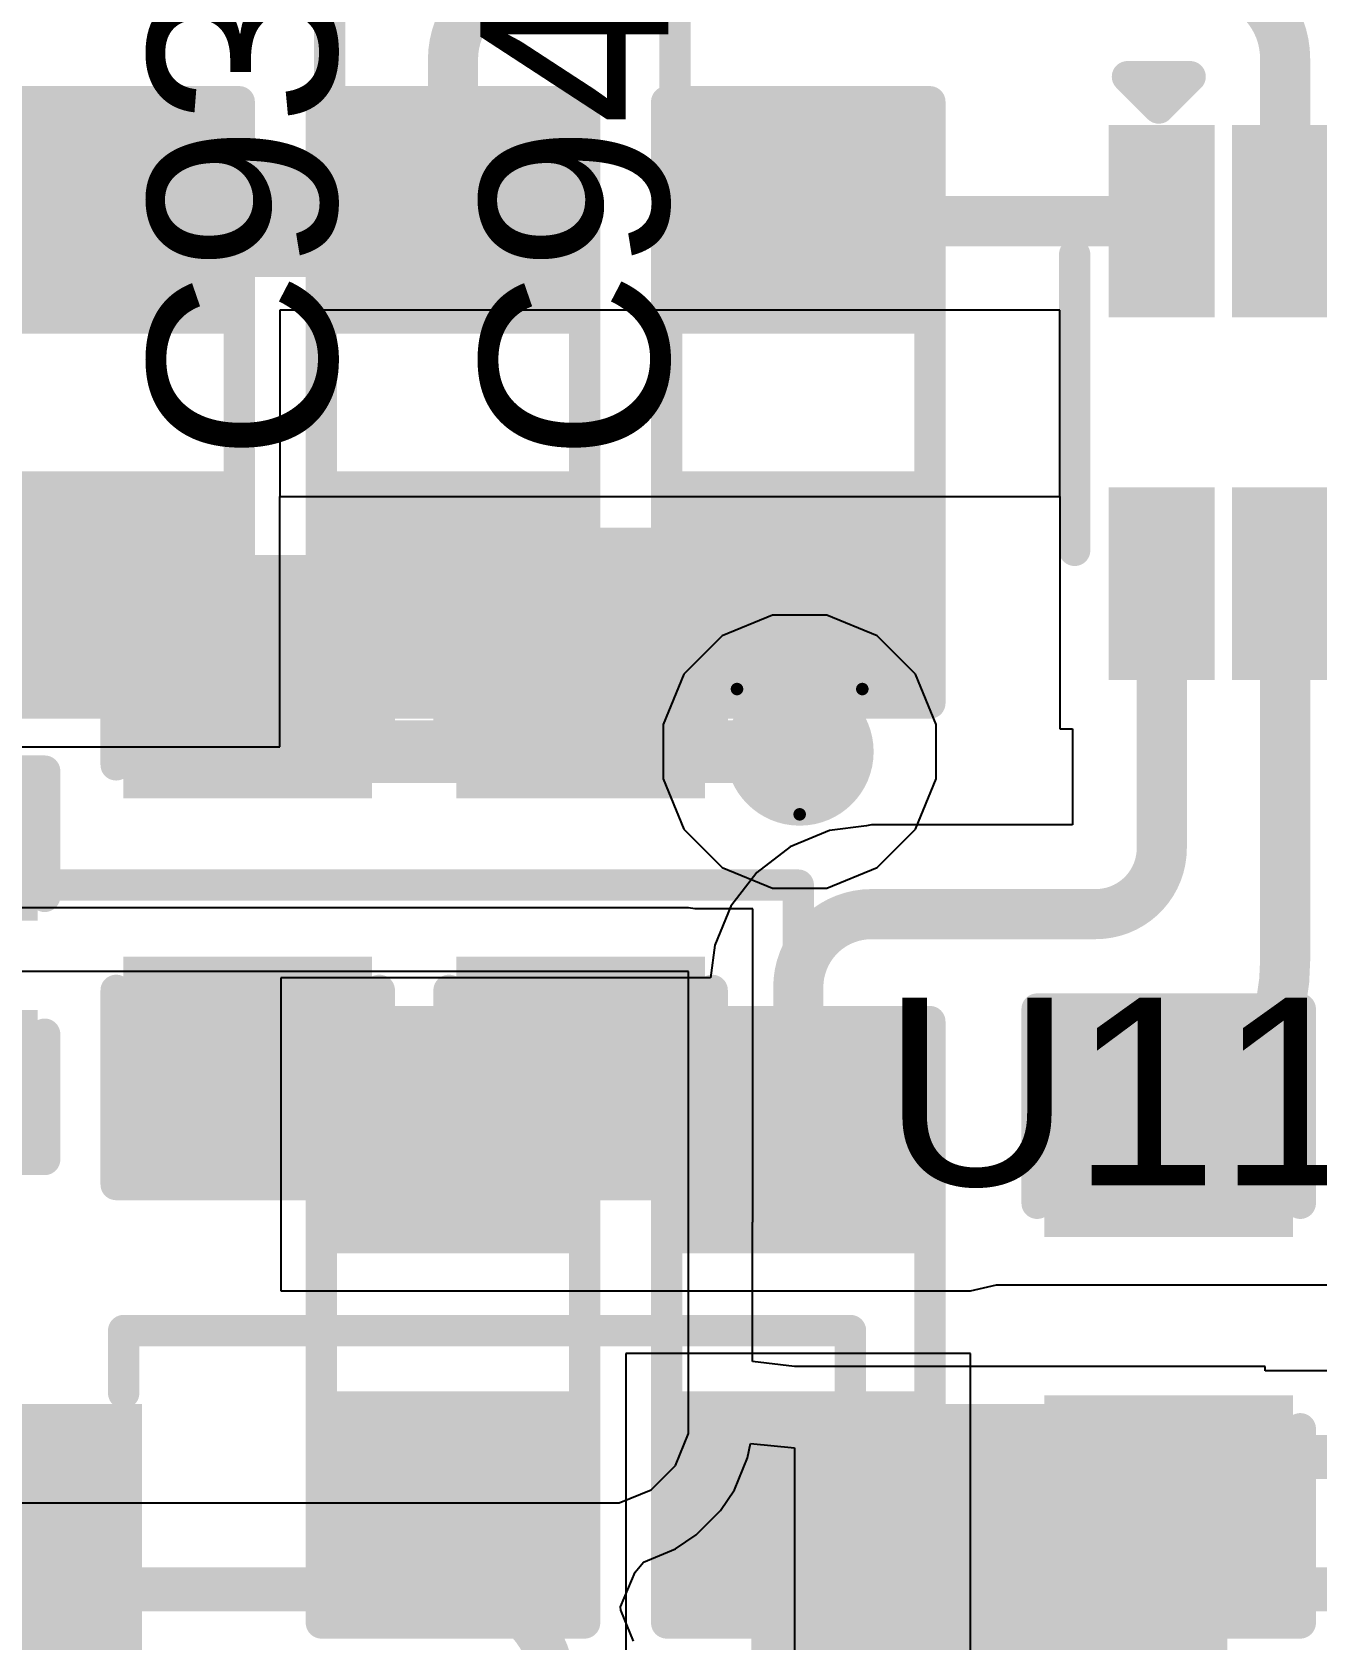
# Model space of a CAD drawing. Header units: inches. Extents: x 0 to 211, y 0 to 201.
# Drawn here: x 0.1125 to 0.3175, y 2.9858 to 3.2425 of the extents above; entities that cross this region are included whole.
import ezdxf

# ---------------------------------------------------------------- set-up
doc = ezdxf.new("R2010")
doc.units = ezdxf.units.IN
doc.header["$MEASUREMENT"] = 0
for name, color, linetype in [('Bottom Layer', 5, 'Continuous'), ('Bottom Overlay', 54, 'Continuous'), ('Bottom Paste', 16, 'Continuous'), ('Bottom Solder', 6, 'Continuous'), ('Drill Drawing', 1, 'Continuous'), ('Layer 1', 16, 'Continuous'), ('Layer 2', 76, 'Continuous'), ('Top Layer', 1, 'Continuous'), ('Top Overlay', 2, 'Continuous'), ('Top Paste', 8, 'Continuous'), ('Top Solder', 216, 'Continuous'), ('Via Holes', 16, 'Continuous')]:
    doc.layers.add(name, color=color, linetype=linetype)
doc.styles.add('Arial', font='', dxfattribs={"height": 0.2})
doc.styles.get('Arial').set_extended_font_data('Arial')

# ---------------------------------------------------------------- blocks, each defined once
blk = doc.blocks.new('SOT_583_B_1')
at = {"layer": 'Bottom Layer'}
for points in [[(-0.04213, 0.03583), (-0.01575, 0.03583), (-0.01575, 0.02323), (-0.04213, 0.02323)], [(0.01575, 0.03583), (0.04213, 0.03583), (0.04213, 0.02323), (0.01575, 0.02323)], [(-0.04213, 0.01614), (-0.01575, 0.01614), (-0.01575, 0.00354), (-0.04213, 0.00354)], [(0.01575, 0.01614), (0.04213, 0.01614), (0.04213, 0.00354), (0.01575, 0.00354)], [(-0.04213, -0.00354), (-0.01575, -0.00354), (-0.01575, -0.01614), (-0.04213, -0.01614)], [(0.01575, -0.00354), (0.04213, -0.00354), (0.04213, -0.01614), (0.01575, -0.01614)], [(-0.04213, -0.02323), (-0.01575, -0.02323), (-0.01575, -0.03583), (-0.04213, -0.03583)], [(0.01575, -0.02323), (0.04213, -0.02323), (0.04213, -0.03583), (0.01575, -0.03583)]]:
    blk.add_hatch(color=5, dxfattribs=at).paths.add_polyline_path(points)
at = {"layer": 'Bottom Paste'}
for points in [[(-0.04213, 0.03583), (-0.01575, 0.03583), (-0.01575, 0.02323), (-0.04213, 0.02323)], [(0.01575, 0.03583), (0.04213, 0.03583), (0.04213, 0.02323), (0.01575, 0.02323)], [(-0.04213, 0.01614), (-0.01575, 0.01614), (-0.01575, 0.00354), (-0.04213, 0.00354)], [(0.01575, 0.01614), (0.04213, 0.01614), (0.04213, 0.00354), (0.01575, 0.00354)], [(-0.04213, -0.00354), (-0.01575, -0.00354), (-0.01575, -0.01614), (-0.04213, -0.01614)], [(0.01575, -0.00354), (0.04213, -0.00354), (0.04213, -0.01614), (0.01575, -0.01614)], [(-0.04213, -0.02323), (-0.01575, -0.02323), (-0.01575, -0.03583), (-0.04213, -0.03583)], [(0.01575, -0.02323), (0.04213, -0.02323), (0.04213, -0.03583), (0.01575, -0.03583)]]:
    blk.add_hatch(color=16, dxfattribs=at).paths.add_polyline_path(points)
at = {"layer": 'Bottom Solder'}
for points in [[(-0.04429, 0.03799), (-0.01358, 0.03799), (-0.01358, 0.02106), (-0.04429, 0.02106)], [(0.01358, 0.03799), (0.04429, 0.03799), (0.04429, 0.02106), (0.01358, 0.02106)], [(-0.04429, 0.01831), (-0.01358, 0.01831), (-0.01358, 0.00138), (-0.04429, 0.00138)], [(0.01358, 0.01831), (0.04429, 0.01831), (0.04429, 0.00138), (0.01358, 0.00138)], [(-0.04429, -0.00138), (-0.01358, -0.00138), (-0.01358, -0.01831), (-0.04429, -0.01831)], [(0.01358, -0.00138), (0.04429, -0.00138), (0.04429, -0.01831), (0.01358, -0.01831)], [(-0.04429, -0.02106), (-0.01358, -0.02106), (-0.01358, -0.03799), (-0.04429, -0.03799)], [(0.01358, -0.02106), (0.04429, -0.02106), (0.04429, -0.03799), (0.01358, -0.03799)]]:
    blk.add_hatch(color=6, dxfattribs=at).paths.add_polyline_path(points)
at = {"layer": 'Bottom Overlay'}
for points in [[(0.02362, 0.04343, 0.005, 0.005, 0), (-0.02362, 0.04343, 0.005, 0.005, 0)], [(-0.052, -0.035, 0.005, 0.005, 0), (-0.052, -0.025, 0.005, 0.005, 0)], [(-0.047, -0.03, 0.005, 0.005, 0), (-0.052, -0.025, 0.005, 0.005, 0)], [(-0.052, -0.035, 0.005, 0.005, 0), (-0.047, -0.03, 0.005, 0.005, 0)], [(0.02362, -0.04343, 0.005, 0.005, 0), (-0.02362, -0.04343, 0.005, 0.005, 0)]]:
    blk.add_lwpolyline(points, format="xyseb", dxfattribs=at)
for points in [[(-0.02487, 0.04343, 0.0025, 0.0025, 1), (-0.02237, 0.04343, 0.0025, 0.0025, 1)], [(0.02237, 0.04343, 0.0025, 0.0025, 1), (0.02487, 0.04343, 0.0025, 0.0025, 1)], [(-0.05325, -0.025, 0.0025, 0.0025, 1), (-0.05075, -0.025, 0.0025, 0.0025, 1)], [(-0.05325, -0.025, 0.0025, 0.0025, 1), (-0.05075, -0.025, 0.0025, 0.0025, 1)], [(-0.04825, -0.03, 0.0025, 0.0025, 1), (-0.04575, -0.03, 0.0025, 0.0025, 1)], [(-0.04825, -0.03, 0.0025, 0.0025, 1), (-0.04575, -0.03, 0.0025, 0.0025, 1)], [(-0.05325, -0.035, 0.0025, 0.0025, 1), (-0.05075, -0.035, 0.0025, 0.0025, 1)], [(-0.05325, -0.035, 0.0025, 0.0025, 1), (-0.05075, -0.035, 0.0025, 0.0025, 1)], [(-0.02487, -0.04343, 0.0025, 0.0025, 1), (-0.02237, -0.04343, 0.0025, 0.0025, 1)], [(0.02237, -0.04343, 0.0025, 0.0025, 1), (0.02487, -0.04343, 0.0025, 0.0025, 1)]]:
    blk.add_lwpolyline(points, format="xyseb", close=True, dxfattribs=at)
blk = doc.blocks.new('10_MSOP_53')
at = {"layer": 'Top Layer'}
for points in [[(-0.11417, 0.04528), (-0.05906, 0.04528), (-0.05906, 0.03346), (-0.11417, 0.03346)], [(0.05906, 0.04528), (0.11417, 0.04528), (0.11417, 0.03346), (0.05906, 0.03346)], [(-0.11417, 0.02559), (-0.05906, 0.02559), (-0.05906, 0.01378), (-0.11417, 0.01378)], [(0.05906, 0.02559), (0.11417, 0.02559), (0.11417, 0.01378), (0.05906, 0.01378)], [(-0.11417, 0.00591), (-0.05906, 0.00591), (-0.05906, -0.00591), (-0.11417, -0.00591)], [(0.05906, 0.00591), (0.11417, 0.00591), (0.11417, -0.00591), (0.05906, -0.00591)], [(-0.11417, -0.01378), (-0.05906, -0.01378), (-0.05906, -0.02559), (-0.11417, -0.02559)], [(0.05906, -0.01378), (0.11417, -0.01378), (0.11417, -0.02559), (0.05906, -0.02559)], [(-0.11417, -0.03346), (-0.05906, -0.03346), (-0.05906, -0.04528), (-0.11417, -0.04528)], [(0.05906, -0.03346), (0.11417, -0.03346), (0.11417, -0.04528), (0.05906, -0.04528)]]:
    blk.add_hatch(color=1, dxfattribs=at).paths.add_polyline_path(points)
at = {"layer": 'Top Paste'}
for points in [[(-0.11417, 0.04528), (-0.05906, 0.04528), (-0.05906, 0.03346), (-0.11417, 0.03346)], [(0.05906, 0.04528), (0.11417, 0.04528), (0.11417, 0.03346), (0.05906, 0.03346)], [(-0.11417, 0.02559), (-0.05906, 0.02559), (-0.05906, 0.01378), (-0.11417, 0.01378)], [(0.05906, 0.02559), (0.11417, 0.02559), (0.11417, 0.01378), (0.05906, 0.01378)], [(-0.11417, 0.00591), (-0.05906, 0.00591), (-0.05906, -0.00591), (-0.11417, -0.00591)], [(0.05906, 0.00591), (0.11417, 0.00591), (0.11417, -0.00591), (0.05906, -0.00591)], [(-0.11417, -0.01378), (-0.05906, -0.01378), (-0.05906, -0.02559), (-0.11417, -0.02559)], [(0.05906, -0.01378), (0.11417, -0.01378), (0.11417, -0.02559), (0.05906, -0.02559)], [(-0.11417, -0.03346), (-0.05906, -0.03346), (-0.05906, -0.04528), (-0.11417, -0.04528)], [(0.05906, -0.03346), (0.11417, -0.03346), (0.11417, -0.04528), (0.05906, -0.04528)]]:
    blk.add_hatch(color=8, dxfattribs=at).paths.add_polyline_path(points)
at = {"layer": 'Top Solder'}
for points in [[(-0.11817, 0.04928), (-0.05506, 0.04928), (-0.05506, 0.02946), (-0.11817, 0.02946)], [(0.05506, 0.04928), (0.11817, 0.04928), (0.11817, 0.02946), (0.05506, 0.02946)], [(-0.11817, 0.02959), (-0.05506, 0.02959), (-0.05506, 0.00978), (-0.11817, 0.00978)], [(0.05506, 0.02959), (0.11817, 0.02959), (0.11817, 0.00978), (0.05506, 0.00978)], [(-0.11817, 0.00991), (-0.05506, 0.00991), (-0.05506, -0.00991), (-0.11817, -0.00991)], [(0.05506, 0.00991), (0.11817, 0.00991), (0.11817, -0.00991), (0.05506, -0.00991)], [(-0.11817, -0.00978), (-0.05506, -0.00978), (-0.05506, -0.02959), (-0.11817, -0.02959)], [(0.05506, -0.00978), (0.11817, -0.00978), (0.11817, -0.02959), (0.05506, -0.02959)], [(-0.11817, -0.02946), (-0.05506, -0.02946), (-0.05506, -0.04928), (-0.11817, -0.04928)], [(0.05506, -0.02946), (0.11817, -0.02946), (0.11817, -0.04928), (0.05506, -0.04928)]]:
    blk.add_hatch(color=216, dxfattribs=at).paths.add_polyline_path(points)
at = {"layer": 'Top Overlay'}
for points in [[(-0.058, 0.061, 0.005, 0.005, 0), (-0.058, 0.051, 0.005, 0.005, 0)], [(-0.058, 0.061, 0.005, 0.005, 0), (0.058, 0.061, 0.005, 0.005, 0)], [(0.058, 0.051, 0.005, 0.005, 0), (0.058, 0.061, 0.005, 0.005, 0)], [(-0.125, 0.035, 0.005, 0.005, 0), (-0.125, 0.045, 0.005, 0.005, 0)], [(-0.125, 0.045, 0.005, 0.005, 0), (-0.12, 0.04, 0.005, 0.005, 0)], [(-0.125, 0.035, 0.005, 0.005, 0), (-0.12, 0.04, 0.005, 0.005, 0)], [(-0.058, -0.061, 0.005, 0.005, 0), (-0.058, -0.051, 0.005, 0.005, 0)], [(0.058, -0.051, 0.005, 0.005, 0), (0.058, -0.061, 0.005, 0.005, 0)], [(-0.058, -0.061, 0.005, 0.005, 0), (0.058, -0.061, 0.005, 0.005, 0)]]:
    blk.add_lwpolyline(points, format="xyseb", dxfattribs=at)
for points in [[(-0.05925, 0.061, 0.0025, 0.0025, 1), (-0.05675, 0.061, 0.0025, 0.0025, 1)], [(-0.05925, 0.061, 0.0025, 0.0025, 1), (-0.05675, 0.061, 0.0025, 0.0025, 1)], [(0.05675, 0.061, 0.0025, 0.0025, 1), (0.05925, 0.061, 0.0025, 0.0025, 1)], [(0.05675, 0.061, 0.0025, 0.0025, 1), (0.05925, 0.061, 0.0025, 0.0025, 1)], [(-0.05925, 0.051, 0.0025, 0.0025, 1), (-0.05675, 0.051, 0.0025, 0.0025, 1)], [(0.05675, 0.051, 0.0025, 0.0025, 1), (0.05925, 0.051, 0.0025, 0.0025, 1)], [(-0.12625, 0.045, 0.0025, 0.0025, 1), (-0.12375, 0.045, 0.0025, 0.0025, 1)], [(-0.12625, 0.045, 0.0025, 0.0025, 1), (-0.12375, 0.045, 0.0025, 0.0025, 1)], [(-0.12125, 0.04, 0.0025, 0.0025, 1), (-0.11875, 0.04, 0.0025, 0.0025, 1)], [(-0.12125, 0.04, 0.0025, 0.0025, 1), (-0.11875, 0.04, 0.0025, 0.0025, 1)], [(-0.12625, 0.035, 0.0025, 0.0025, 1), (-0.12375, 0.035, 0.0025, 0.0025, 1)], [(-0.12625, 0.035, 0.0025, 0.0025, 1), (-0.12375, 0.035, 0.0025, 0.0025, 1)], [(-0.05925, -0.051, 0.0025, 0.0025, 1), (-0.05675, -0.051, 0.0025, 0.0025, 1)], [(0.05675, -0.051, 0.0025, 0.0025, 1), (0.05925, -0.051, 0.0025, 0.0025, 1)], [(-0.05925, -0.061, 0.0025, 0.0025, 1), (-0.05675, -0.061, 0.0025, 0.0025, 1)], [(-0.05925, -0.061, 0.0025, 0.0025, 1), (-0.05675, -0.061, 0.0025, 0.0025, 1)], [(0.05675, -0.061, 0.0025, 0.0025, 1), (0.05925, -0.061, 0.0025, 0.0025, 1)], [(0.05675, -0.061, 0.0025, 0.0025, 1), (0.05925, -0.061, 0.0025, 0.0025, 1)]]:
    blk.add_lwpolyline(points, format="xyseb", close=True, dxfattribs=at)
blk = doc.blocks.new('R___0603_B_149')
at = {"layer": 'Bottom Layer'}
for points in [[(-0.045, -0.0175), (-0.045, 0.0175), (-0.015, 0.0175), (-0.015, -0.0175)], [(0.015, -0.0175), (0.015, 0.0175), (0.045, 0.0175), (0.045, -0.0175)]]:
    blk.add_hatch(color=5, dxfattribs=at).paths.add_polyline_path(points)
at = {"layer": 'Bottom Paste'}
for points in [[(-0.045, -0.0175), (-0.045, 0.0175), (-0.015, 0.0175), (-0.015, -0.0175)], [(0.015, -0.0175), (0.015, 0.0175), (0.045, 0.0175), (0.045, -0.0175)]]:
    blk.add_hatch(color=16, dxfattribs=at).paths.add_polyline_path(points)
at = {"layer": 'Bottom Solder'}
for points in [[(-0.049, -0.0215), (-0.049, 0.0215), (-0.011, 0.0215), (-0.011, -0.0215)], [(0.011, -0.0215), (0.011, 0.0215), (0.049, 0.0215), (0.049, -0.0215)]]:
    blk.add_hatch(color=6, dxfattribs=at).paths.add_polyline_path(points)
at = {"layer": 'Bottom Overlay'}
for points in [[(-0.048, 0.021, 0.005, 0.005, 0), (-0.048, -0.021, 0.005, 0.005, 0)], [(-0.048, 0.021, 0.005, 0.005, 0), (0.048, 0.021, 0.005, 0.005, 0)], [(0.048, 0.021, 0.005, 0.005, 0), (0.048, -0.021, 0.005, 0.005, 0)], [(-0.048, -0.021, 0.005, 0.005, 0), (0.048, -0.021, 0.005, 0.005, 0)]]:
    blk.add_lwpolyline(points, format="xyseb", dxfattribs=at)
for points in [[(-0.04925, 0.021, 0.0025, 0.0025, 1), (-0.04675, 0.021, 0.0025, 0.0025, 1)], [(-0.04925, 0.021, 0.0025, 0.0025, 1), (-0.04675, 0.021, 0.0025, 0.0025, 1)], [(0.04675, 0.021, 0.0025, 0.0025, 1), (0.04925, 0.021, 0.0025, 0.0025, 1)], [(0.04675, 0.021, 0.0025, 0.0025, 1), (0.04925, 0.021, 0.0025, 0.0025, 1)], [(-0.04925, -0.021, 0.0025, 0.0025, 1), (-0.04675, -0.021, 0.0025, 0.0025, 1)], [(-0.04925, -0.021, 0.0025, 0.0025, 1), (-0.04675, -0.021, 0.0025, 0.0025, 1)], [(0.04675, -0.021, 0.0025, 0.0025, 1), (0.04925, -0.021, 0.0025, 0.0025, 1)], [(0.04675, -0.021, 0.0025, 0.0025, 1), (0.04925, -0.021, 0.0025, 0.0025, 1)]]:
    blk.add_lwpolyline(points, format="xyseb", close=True, dxfattribs=at)
blk = doc.blocks.new('R___0603_B_150')
at = {"layer": 'Bottom Layer'}
for points in [[(-0.045, -0.0175), (-0.045, 0.0175), (-0.015, 0.0175), (-0.015, -0.0175)], [(0.015, -0.0175), (0.015, 0.0175), (0.045, 0.0175), (0.045, -0.0175)]]:
    blk.add_hatch(color=5, dxfattribs=at).paths.add_polyline_path(points)
at = {"layer": 'Bottom Paste'}
for points in [[(-0.045, -0.0175), (-0.045, 0.0175), (-0.015, 0.0175), (-0.015, -0.0175)], [(0.015, -0.0175), (0.015, 0.0175), (0.045, 0.0175), (0.045, -0.0175)]]:
    blk.add_hatch(color=16, dxfattribs=at).paths.add_polyline_path(points)
at = {"layer": 'Bottom Solder'}
for points in [[(-0.049, -0.0215), (-0.049, 0.0215), (-0.011, 0.0215), (-0.011, -0.0215)], [(0.011, -0.0215), (0.011, 0.0215), (0.049, 0.0215), (0.049, -0.0215)]]:
    blk.add_hatch(color=6, dxfattribs=at).paths.add_polyline_path(points)
at = {"layer": 'Bottom Overlay'}
for points in [[(0.048, 0.021, 0.005, 0.005, 0), (-0.048, 0.021, 0.005, 0.005, 0)], [(-0.048, 0.021, 0.005, 0.005, 0), (-0.048, -0.021, 0.005, 0.005, 0)], [(0.048, 0.021, 0.005, 0.005, 0), (0.048, -0.021, 0.005, 0.005, 0)], [(-0.048, -0.021, 0.005, 0.005, 0), (0.048, -0.021, 0.005, 0.005, 0)]]:
    blk.add_lwpolyline(points, format="xyseb", dxfattribs=at)
for points in [[(-0.04925, 0.021, 0.0025, 0.0025, 1), (-0.04675, 0.021, 0.0025, 0.0025, 1)], [(-0.04925, 0.021, 0.0025, 0.0025, 1), (-0.04675, 0.021, 0.0025, 0.0025, 1)], [(0.04675, 0.021, 0.0025, 0.0025, 1), (0.04925, 0.021, 0.0025, 0.0025, 1)], [(0.04675, 0.021, 0.0025, 0.0025, 1), (0.04925, 0.021, 0.0025, 0.0025, 1)], [(-0.04925, -0.021, 0.0025, 0.0025, 1), (-0.04675, -0.021, 0.0025, 0.0025, 1)], [(-0.04925, -0.021, 0.0025, 0.0025, 1), (-0.04675, -0.021, 0.0025, 0.0025, 1)], [(0.04675, -0.021, 0.0025, 0.0025, 1), (0.04925, -0.021, 0.0025, 0.0025, 1)], [(0.04675, -0.021, 0.0025, 0.0025, 1), (0.04925, -0.021, 0.0025, 0.0025, 1)]]:
    blk.add_lwpolyline(points, format="xyseb", close=True, dxfattribs=at)
blk = doc.blocks.new('R___0603_B_151')
at = {"layer": 'Bottom Layer'}
for points in [[(-0.045, -0.0175), (-0.045, 0.0175), (-0.015, 0.0175), (-0.015, -0.0175)], [(0.015, -0.0175), (0.015, 0.0175), (0.045, 0.0175), (0.045, -0.0175)]]:
    blk.add_hatch(color=5, dxfattribs=at).paths.add_polyline_path(points)
at = {"layer": 'Bottom Paste'}
for points in [[(-0.045, -0.0175), (-0.045, 0.0175), (-0.015, 0.0175), (-0.015, -0.0175)], [(0.015, -0.0175), (0.015, 0.0175), (0.045, 0.0175), (0.045, -0.0175)]]:
    blk.add_hatch(color=16, dxfattribs=at).paths.add_polyline_path(points)
at = {"layer": 'Bottom Solder'}
for points in [[(-0.049, -0.0215), (-0.049, 0.0215), (-0.011, 0.0215), (-0.011, -0.0215)], [(0.011, -0.0215), (0.011, 0.0215), (0.049, 0.0215), (0.049, -0.0215)]]:
    blk.add_hatch(color=6, dxfattribs=at).paths.add_polyline_path(points)
at = {"layer": 'Bottom Overlay'}
for points in [[(-0.048, 0.021, 0.005, 0.005, 0), (-0.048, -0.021, 0.005, 0.005, 0)], [(-0.048, 0.021, 0.005, 0.005, 0), (0.048, 0.021, 0.005, 0.005, 0)], [(0.048, 0.021, 0.005, 0.005, 0), (0.048, -0.021, 0.005, 0.005, 0)], [(-0.048, -0.021, 0.005, 0.005, 0), (0.048, -0.021, 0.005, 0.005, 0)]]:
    blk.add_lwpolyline(points, format="xyseb", dxfattribs=at)
for points in [[(-0.04925, 0.021, 0.0025, 0.0025, 1), (-0.04675, 0.021, 0.0025, 0.0025, 1)], [(-0.04925, 0.021, 0.0025, 0.0025, 1), (-0.04675, 0.021, 0.0025, 0.0025, 1)], [(0.04675, 0.021, 0.0025, 0.0025, 1), (0.04925, 0.021, 0.0025, 0.0025, 1)], [(0.04675, 0.021, 0.0025, 0.0025, 1), (0.04925, 0.021, 0.0025, 0.0025, 1)], [(-0.04925, -0.021, 0.0025, 0.0025, 1), (-0.04675, -0.021, 0.0025, 0.0025, 1)], [(-0.04925, -0.021, 0.0025, 0.0025, 1), (-0.04675, -0.021, 0.0025, 0.0025, 1)], [(0.04675, -0.021, 0.0025, 0.0025, 1), (0.04925, -0.021, 0.0025, 0.0025, 1)], [(0.04675, -0.021, 0.0025, 0.0025, 1), (0.04925, -0.021, 0.0025, 0.0025, 1)]]:
    blk.add_lwpolyline(points, format="xyseb", close=True, dxfattribs=at)
blk = doc.blocks.new('R___0603_B_152')
at = {"layer": 'Bottom Layer'}
for points in [[(-0.045, -0.0175), (-0.045, 0.0175), (-0.015, 0.0175), (-0.015, -0.0175)], [(0.015, -0.0175), (0.015, 0.0175), (0.045, 0.0175), (0.045, -0.0175)]]:
    blk.add_hatch(color=5, dxfattribs=at).paths.add_polyline_path(points)
at = {"layer": 'Bottom Paste'}
for points in [[(-0.045, -0.0175), (-0.045, 0.0175), (-0.015, 0.0175), (-0.015, -0.0175)], [(0.015, -0.0175), (0.015, 0.0175), (0.045, 0.0175), (0.045, -0.0175)]]:
    blk.add_hatch(color=16, dxfattribs=at).paths.add_polyline_path(points)
at = {"layer": 'Bottom Solder'}
for points in [[(-0.049, -0.0215), (-0.049, 0.0215), (-0.011, 0.0215), (-0.011, -0.0215)], [(0.011, -0.0215), (0.011, 0.0215), (0.049, 0.0215), (0.049, -0.0215)]]:
    blk.add_hatch(color=6, dxfattribs=at).paths.add_polyline_path(points)
at = {"layer": 'Bottom Overlay'}
for points in [[(-0.048, 0.021, 0.005, 0.005, 0), (0.048, 0.021, 0.005, 0.005, 0)], [(-0.048, -0.021, 0.005, 0.005, 0), (-0.048, 0.021, 0.005, 0.005, 0)], [(0.048, -0.021, 0.005, 0.005, 0), (0.048, 0.021, 0.005, 0.005, 0)], [(-0.048, -0.021, 0.005, 0.005, 0), (0.048, -0.021, 0.005, 0.005, 0)]]:
    blk.add_lwpolyline(points, format="xyseb", dxfattribs=at)
for points in [[(-0.04925, 0.021, 0.0025, 0.0025, 1), (-0.04675, 0.021, 0.0025, 0.0025, 1)], [(-0.04925, 0.021, 0.0025, 0.0025, 1), (-0.04675, 0.021, 0.0025, 0.0025, 1)], [(0.04675, 0.021, 0.0025, 0.0025, 1), (0.04925, 0.021, 0.0025, 0.0025, 1)], [(0.04675, 0.021, 0.0025, 0.0025, 1), (0.04925, 0.021, 0.0025, 0.0025, 1)], [(-0.04925, -0.021, 0.0025, 0.0025, 1), (-0.04675, -0.021, 0.0025, 0.0025, 1)], [(-0.04925, -0.021, 0.0025, 0.0025, 1), (-0.04675, -0.021, 0.0025, 0.0025, 1)], [(0.04675, -0.021, 0.0025, 0.0025, 1), (0.04925, -0.021, 0.0025, 0.0025, 1)], [(0.04675, -0.021, 0.0025, 0.0025, 1), (0.04925, -0.021, 0.0025, 0.0025, 1)]]:
    blk.add_lwpolyline(points, format="xyseb", close=True, dxfattribs=at)
blk = doc.blocks.new('R___0603_B_155')
at = {"layer": 'Bottom Layer'}
for points in [[(-0.045, -0.0175), (-0.045, 0.0175), (-0.015, 0.0175), (-0.015, -0.0175)], [(0.015, -0.0175), (0.015, 0.0175), (0.045, 0.0175), (0.045, -0.0175)]]:
    blk.add_hatch(color=5, dxfattribs=at).paths.add_polyline_path(points)
at = {"layer": 'Bottom Paste'}
for points in [[(-0.045, -0.0175), (-0.045, 0.0175), (-0.015, 0.0175), (-0.015, -0.0175)], [(0.015, -0.0175), (0.015, 0.0175), (0.045, 0.0175), (0.045, -0.0175)]]:
    blk.add_hatch(color=16, dxfattribs=at).paths.add_polyline_path(points)
at = {"layer": 'Bottom Solder'}
for points in [[(-0.049, -0.0215), (-0.049, 0.0215), (-0.011, 0.0215), (-0.011, -0.0215)], [(0.011, -0.0215), (0.011, 0.0215), (0.049, 0.0215), (0.049, -0.0215)]]:
    blk.add_hatch(color=6, dxfattribs=at).paths.add_polyline_path(points)
at = {"layer": 'Bottom Overlay'}
for points in [[(-0.048, 0.021, 0.005, 0.005, 0), (0.048, 0.021, 0.005, 0.005, 0)], [(-0.048, 0.021, 0.005, 0.005, 0), (-0.048, -0.021, 0.005, 0.005, 0)], [(0.048, 0.021, 0.005, 0.005, 0), (0.048, -0.021, 0.005, 0.005, 0)], [(-0.048, -0.021, 0.005, 0.005, 0), (0.048, -0.021, 0.005, 0.005, 0)]]:
    blk.add_lwpolyline(points, format="xyseb", dxfattribs=at)
for points in [[(-0.04925, 0.021, 0.0025, 0.0025, 1), (-0.04675, 0.021, 0.0025, 0.0025, 1)], [(-0.04925, 0.021, 0.0025, 0.0025, 1), (-0.04675, 0.021, 0.0025, 0.0025, 1)], [(0.04675, 0.021, 0.0025, 0.0025, 1), (0.04925, 0.021, 0.0025, 0.0025, 1)], [(0.04675, 0.021, 0.0025, 0.0025, 1), (0.04925, 0.021, 0.0025, 0.0025, 1)], [(-0.04925, -0.021, 0.0025, 0.0025, 1), (-0.04675, -0.021, 0.0025, 0.0025, 1)], [(-0.04925, -0.021, 0.0025, 0.0025, 1), (-0.04675, -0.021, 0.0025, 0.0025, 1)], [(0.04675, -0.021, 0.0025, 0.0025, 1), (0.04925, -0.021, 0.0025, 0.0025, 1)], [(0.04675, -0.021, 0.0025, 0.0025, 1), (0.04925, -0.021, 0.0025, 0.0025, 1)]]:
    blk.add_lwpolyline(points, format="xyseb", close=True, dxfattribs=at)
blk = doc.blocks.new('C___0402_290')
at = {"layer": 'Top Layer'}
for points in [[(-0.0275, -0.0125), (-0.0275, 0.0125), (-0.0095, 0.0125), (-0.0095, -0.0125)], [(0.0095, -0.0125), (0.0095, 0.0125), (0.0275, 0.0125), (0.0275, -0.0125)]]:
    blk.add_hatch(color=1, dxfattribs=at).paths.add_polyline_path(points)
at = {"layer": 'Top Paste'}
for points in [[(-0.0275, -0.0125), (-0.0275, 0.0125), (-0.0095, 0.0125), (-0.0095, -0.0125)], [(0.0095, -0.0125), (0.0095, 0.0125), (0.0275, 0.0125), (0.0275, -0.0125)]]:
    blk.add_hatch(color=8, dxfattribs=at).paths.add_polyline_path(points)
at = {"layer": 'Top Solder'}
for points in [[(-0.02986, -0.01486), (-0.02986, 0.01486), (-0.00714, 0.01486), (-0.00714, -0.01486)], [(0.00714, -0.01486), (0.00714, 0.01486), (0.02986, 0.01486), (0.02986, -0.01486)]]:
    blk.add_hatch(color=216, dxfattribs=at).paths.add_polyline_path(points)
at = {"layer": 'Top Overlay'}
for points in [[(-0.031, 0.016, 0.005, 0.005, 0), (-0.011, 0.016, 0.005, 0.005, 0)], [(-0.031, -0.016, 0.005, 0.005, 0), (-0.031, 0.016, 0.005, 0.005, 0)], [(0.031, 0.016, 0.005, 0.005, 0), (0.011, 0.016, 0.005, 0.005, 0)], [(0.031, -0.016, 0.005, 0.005, 0), (0.031, 0.016, 0.005, 0.005, 0)], [(-0.031, -0.016, 0.005, 0.005, 0), (-0.011, -0.016, 0.005, 0.005, 0)], [(0.011, -0.016, 0.005, 0.005, 0), (0.031, -0.016, 0.005, 0.005, 0)]]:
    blk.add_lwpolyline(points, format="xyseb", dxfattribs=at)
for points in [[(-0.03225, 0.016, 0.0025, 0.0025, 1), (-0.02975, 0.016, 0.0025, 0.0025, 1)], [(-0.03225, 0.016, 0.0025, 0.0025, 1), (-0.02975, 0.016, 0.0025, 0.0025, 1)], [(-0.01225, 0.016, 0.0025, 0.0025, 1), (-0.00975, 0.016, 0.0025, 0.0025, 1)], [(0.00975, 0.016, 0.0025, 0.0025, 1), (0.01225, 0.016, 0.0025, 0.0025, 1)], [(0.02975, 0.016, 0.0025, 0.0025, 1), (0.03225, 0.016, 0.0025, 0.0025, 1)], [(0.02975, 0.016, 0.0025, 0.0025, 1), (0.03225, 0.016, 0.0025, 0.0025, 1)], [(-0.03225, -0.016, 0.0025, 0.0025, 1), (-0.02975, -0.016, 0.0025, 0.0025, 1)], [(-0.03225, -0.016, 0.0025, 0.0025, 1), (-0.02975, -0.016, 0.0025, 0.0025, 1)], [(-0.01225, -0.016, 0.0025, 0.0025, 1), (-0.00975, -0.016, 0.0025, 0.0025, 1)], [(0.00975, -0.016, 0.0025, 0.0025, 1), (0.01225, -0.016, 0.0025, 0.0025, 1)], [(0.02975, -0.016, 0.0025, 0.0025, 1), (0.03225, -0.016, 0.0025, 0.0025, 1)], [(0.02975, -0.016, 0.0025, 0.0025, 1), (0.03225, -0.016, 0.0025, 0.0025, 1)]]:
    blk.add_lwpolyline(points, format="xyseb", close=True, dxfattribs=at)
blk = doc.blocks.new('C___0603_291')
at = {"layer": 'Top Layer'}
for points in [[(-0.015, 0.0175), (-0.015, -0.0175), (-0.045, -0.0175), (-0.045, 0.0175)], [(0.045, 0.0175), (0.045, -0.0175), (0.015, -0.0175), (0.015, 0.0175)]]:
    blk.add_hatch(color=1, dxfattribs=at).paths.add_polyline_path(points)
at = {"layer": 'Top Paste'}
for points in [[(-0.015, 0.0175), (-0.015, -0.0175), (-0.045, -0.0175), (-0.045, 0.0175)], [(0.045, 0.0175), (0.045, -0.0175), (0.015, -0.0175), (0.015, 0.0175)]]:
    blk.add_hatch(color=8, dxfattribs=at).paths.add_polyline_path(points)
at = {"layer": 'Top Solder'}
for points in [[(-0.01264, 0.01986), (-0.01264, -0.01986), (-0.04736, -0.01986), (-0.04736, 0.01986)], [(0.04736, 0.01986), (0.04736, -0.01986), (0.01264, -0.01986), (0.01264, 0.01986)]]:
    blk.add_hatch(color=216, dxfattribs=at).paths.add_polyline_path(points)
at = {"layer": 'Top Overlay'}
for points in [[(-0.049, -0.021, 0.005, 0.005, 0), (-0.049, 0.021, 0.005, 0.005, 0)], [(-0.018, 0.021, 0.005, 0.005, 0), (-0.049, 0.021, 0.005, 0.005, 0)], [(0.049, 0.021, 0.005, 0.005, 0), (0.018, 0.021, 0.005, 0.005, 0)], [(0.049, -0.021, 0.005, 0.005, 0), (0.049, 0.021, 0.005, 0.005, 0)], [(-0.018, -0.021, 0.005, 0.005, 0), (-0.049, -0.021, 0.005, 0.005, 0)], [(0.049, -0.021, 0.005, 0.005, 0), (0.018, -0.021, 0.005, 0.005, 0)]]:
    blk.add_lwpolyline(points, format="xyseb", dxfattribs=at)
for points in [[(-0.05025, 0.021, 0.0025, 0.0025, 1), (-0.04775, 0.021, 0.0025, 0.0025, 1)], [(-0.05025, 0.021, 0.0025, 0.0025, 1), (-0.04775, 0.021, 0.0025, 0.0025, 1)], [(-0.01925, 0.021, 0.0025, 0.0025, 1), (-0.01675, 0.021, 0.0025, 0.0025, 1)], [(0.01675, 0.021, 0.0025, 0.0025, 1), (0.01925, 0.021, 0.0025, 0.0025, 1)], [(0.04775, 0.021, 0.0025, 0.0025, 1), (0.05025, 0.021, 0.0025, 0.0025, 1)], [(0.04775, 0.021, 0.0025, 0.0025, 1), (0.05025, 0.021, 0.0025, 0.0025, 1)], [(-0.05025, -0.021, 0.0025, 0.0025, 1), (-0.04775, -0.021, 0.0025, 0.0025, 1)], [(-0.05025, -0.021, 0.0025, 0.0025, 1), (-0.04775, -0.021, 0.0025, 0.0025, 1)], [(-0.01925, -0.021, 0.0025, 0.0025, 1), (-0.01675, -0.021, 0.0025, 0.0025, 1)], [(0.01675, -0.021, 0.0025, 0.0025, 1), (0.01925, -0.021, 0.0025, 0.0025, 1)], [(0.04775, -0.021, 0.0025, 0.0025, 1), (0.05025, -0.021, 0.0025, 0.0025, 1)], [(0.04775, -0.021, 0.0025, 0.0025, 1), (0.05025, -0.021, 0.0025, 0.0025, 1)]]:
    blk.add_lwpolyline(points, format="xyseb", close=True, dxfattribs=at)
blk = doc.blocks.new('C___0603_292')
at = {"layer": 'Top Layer'}
for points in [[(-0.015, 0.0175), (-0.015, -0.0175), (-0.045, -0.0175), (-0.045, 0.0175)], [(0.045, 0.0175), (0.045, -0.0175), (0.015, -0.0175), (0.015, 0.0175)]]:
    blk.add_hatch(color=1, dxfattribs=at).paths.add_polyline_path(points)
at = {"layer": 'Top Paste'}
for points in [[(-0.015, 0.0175), (-0.015, -0.0175), (-0.045, -0.0175), (-0.045, 0.0175)], [(0.045, 0.0175), (0.045, -0.0175), (0.015, -0.0175), (0.015, 0.0175)]]:
    blk.add_hatch(color=8, dxfattribs=at).paths.add_polyline_path(points)
at = {"layer": 'Top Solder'}
for points in [[(-0.01264, 0.01986), (-0.01264, -0.01986), (-0.04736, -0.01986), (-0.04736, 0.01986)], [(0.04736, 0.01986), (0.04736, -0.01986), (0.01264, -0.01986), (0.01264, 0.01986)]]:
    blk.add_hatch(color=216, dxfattribs=at).paths.add_polyline_path(points)
at = {"layer": 'Top Overlay'}
for points in [[(-0.049, -0.021, 0.005, 0.005, 0), (-0.049, 0.021, 0.005, 0.005, 0)], [(-0.018, 0.021, 0.005, 0.005, 0), (-0.049, 0.021, 0.005, 0.005, 0)], [(0.049, 0.021, 0.005, 0.005, 0), (0.018, 0.021, 0.005, 0.005, 0)], [(0.049, -0.021, 0.005, 0.005, 0), (0.049, 0.021, 0.005, 0.005, 0)], [(-0.018, -0.021, 0.005, 0.005, 0), (-0.049, -0.021, 0.005, 0.005, 0)], [(0.049, -0.021, 0.005, 0.005, 0), (0.018, -0.021, 0.005, 0.005, 0)]]:
    blk.add_lwpolyline(points, format="xyseb", dxfattribs=at)
for points in [[(-0.05025, 0.021, 0.0025, 0.0025, 1), (-0.04775, 0.021, 0.0025, 0.0025, 1)], [(-0.05025, 0.021, 0.0025, 0.0025, 1), (-0.04775, 0.021, 0.0025, 0.0025, 1)], [(-0.01925, 0.021, 0.0025, 0.0025, 1), (-0.01675, 0.021, 0.0025, 0.0025, 1)], [(0.01675, 0.021, 0.0025, 0.0025, 1), (0.01925, 0.021, 0.0025, 0.0025, 1)], [(0.04775, 0.021, 0.0025, 0.0025, 1), (0.05025, 0.021, 0.0025, 0.0025, 1)], [(0.04775, 0.021, 0.0025, 0.0025, 1), (0.05025, 0.021, 0.0025, 0.0025, 1)], [(-0.05025, -0.021, 0.0025, 0.0025, 1), (-0.04775, -0.021, 0.0025, 0.0025, 1)], [(-0.05025, -0.021, 0.0025, 0.0025, 1), (-0.04775, -0.021, 0.0025, 0.0025, 1)], [(-0.01925, -0.021, 0.0025, 0.0025, 1), (-0.01675, -0.021, 0.0025, 0.0025, 1)], [(0.01675, -0.021, 0.0025, 0.0025, 1), (0.01925, -0.021, 0.0025, 0.0025, 1)], [(0.04775, -0.021, 0.0025, 0.0025, 1), (0.05025, -0.021, 0.0025, 0.0025, 1)], [(0.04775, -0.021, 0.0025, 0.0025, 1), (0.05025, -0.021, 0.0025, 0.0025, 1)]]:
    blk.add_lwpolyline(points, format="xyseb", close=True, dxfattribs=at)
blk = doc.blocks.new('C___0603_B_328')
at = {"layer": 'Bottom Layer'}
for points in [[(-0.045, -0.0175), (-0.045, 0.0175), (-0.015, 0.0175), (-0.015, -0.0175)], [(0.015, -0.0175), (0.015, 0.0175), (0.045, 0.0175), (0.045, -0.0175)]]:
    blk.add_hatch(color=5, dxfattribs=at).paths.add_polyline_path(points)
at = {"layer": 'Bottom Paste'}
for points in [[(-0.045, -0.0175), (-0.045, 0.0175), (-0.015, 0.0175), (-0.015, -0.0175)], [(0.015, -0.0175), (0.015, 0.0175), (0.045, 0.0175), (0.045, -0.0175)]]:
    blk.add_hatch(color=16, dxfattribs=at).paths.add_polyline_path(points)
at = {"layer": 'Bottom Solder'}
for points in [[(-0.04736, -0.01986), (-0.04736, 0.01986), (-0.01264, 0.01986), (-0.01264, -0.01986)], [(0.01264, -0.01986), (0.01264, 0.01986), (0.04736, 0.01986), (0.04736, -0.01986)]]:
    blk.add_hatch(color=6, dxfattribs=at).paths.add_polyline_path(points)
at = {"layer": 'Bottom Overlay'}
for points in [[(-0.049, 0.021, 0.005, 0.005, 0), (-0.018, 0.021, 0.005, 0.005, 0)], [(-0.049, 0.021, 0.005, 0.005, 0), (-0.049, -0.021, 0.005, 0.005, 0)], [(0.049, 0.021, 0.005, 0.005, 0), (0.018, 0.021, 0.005, 0.005, 0)], [(0.049, 0.021, 0.005, 0.005, 0), (0.049, -0.021, 0.005, 0.005, 0)], [(-0.049, -0.021, 0.005, 0.005, 0), (-0.018, -0.021, 0.005, 0.005, 0)], [(0.018, -0.021, 0.005, 0.005, 0), (0.049, -0.021, 0.005, 0.005, 0)]]:
    blk.add_lwpolyline(points, format="xyseb", dxfattribs=at)
for points in [[(-0.05025, 0.021, 0.0025, 0.0025, 1), (-0.04775, 0.021, 0.0025, 0.0025, 1)], [(-0.05025, 0.021, 0.0025, 0.0025, 1), (-0.04775, 0.021, 0.0025, 0.0025, 1)], [(-0.01925, 0.021, 0.0025, 0.0025, 1), (-0.01675, 0.021, 0.0025, 0.0025, 1)], [(0.01675, 0.021, 0.0025, 0.0025, 1), (0.01925, 0.021, 0.0025, 0.0025, 1)], [(0.04775, 0.021, 0.0025, 0.0025, 1), (0.05025, 0.021, 0.0025, 0.0025, 1)], [(0.04775, 0.021, 0.0025, 0.0025, 1), (0.05025, 0.021, 0.0025, 0.0025, 1)], [(-0.05025, -0.021, 0.0025, 0.0025, 1), (-0.04775, -0.021, 0.0025, 0.0025, 1)], [(-0.05025, -0.021, 0.0025, 0.0025, 1), (-0.04775, -0.021, 0.0025, 0.0025, 1)], [(-0.01925, -0.021, 0.0025, 0.0025, 1), (-0.01675, -0.021, 0.0025, 0.0025, 1)], [(0.01675, -0.021, 0.0025, 0.0025, 1), (0.01925, -0.021, 0.0025, 0.0025, 1)], [(0.04775, -0.021, 0.0025, 0.0025, 1), (0.05025, -0.021, 0.0025, 0.0025, 1)], [(0.04775, -0.021, 0.0025, 0.0025, 1), (0.05025, -0.021, 0.0025, 0.0025, 1)]]:
    blk.add_lwpolyline(points, format="xyseb", close=True, dxfattribs=at)

msp = doc.modelspace()

# ---------------------------------------------------------------- hatches: boundary and pattern name
at = {"layer": 'Bottom Layer'}
h = msp.add_hatch(color=5, dxfattribs=at)
edge = h.paths.add_edge_path()
edge.add_arc((0.23496, 3.1276), 0.01181, 0, 360)
at = {"layer": 'Layer 1'}
h = msp.add_hatch(color=16, dxfattribs=at)
edge = h.paths.add_edge_path()
edge.add_arc((0.23496, 3.1276), 0.01181, 0, 360)
at = {"layer": 'Layer 2'}
h = msp.add_hatch(color=76, dxfattribs=at)
edge = h.paths.add_edge_path()
edge.add_arc((0.23496, 3.1276), 0.01181, 0, 360)
at = {"layer": 'Top Layer'}
h = msp.add_hatch(color=1, dxfattribs=at)
edge = h.paths.add_edge_path()
edge.add_arc((0.23496, 3.1276), 0.01181, 0, 360)
at = {"layer": 'Via Holes'}
h = msp.add_hatch(color=7, dxfattribs=at)
edge = h.paths.add_edge_path()
edge.add_arc((0.23496, 3.1276), 0.00591, 0, 360)

# ---------------------------------------------------------------- linework, layer by layer
at = {"layer": 'Bottom Layer'}
for p, q in [((0.27646, 3.1981), (0.15201, 3.1981)), ((0.15201, 3.1981), (0.15201, 3.16836)), ((0.27646, 3.16836), (0.27646, 3.1981)), ((0.15201, 3.16836), (0.27646, 3.16836)), ((0.15201, 3.12836), (0.15201, 3.16836)), ((0.15201, 3.16836), (0.27646, 3.16836)), ((0.27646, 3.16836), (0.27646, 3.16136)), ((0.27646, 3.16136), (0.27646, 3.13123)), ((0.27646, 3.13123), (0.27848, 3.13123)), ((0.27848, 3.13123), (0.27848, 3.11595)), ((0.09701, 3.12836), (0.15201, 3.12836)), ((0.24642, 3.11595), (0.24564, 3.11579)), ((0.27848, 3.11595), (0.24642, 3.11595)), ((0.23972, 3.11501), (0.23347, 3.11243)), ((0.24564, 3.11579), (0.23972, 3.11501)), ((0.23347, 3.11243), (0.22811, 3.10831)), ((0.22811, 3.10831), (0.22399, 3.10294)), ((0.22399, 3.10294), (0.2214, 3.0967)), ((0.2214, 3.0967), (0.22072, 3.09151)), ((0.20713, 3.09151), (0.15213, 3.09151)), ((0.15213, 3.09151), (0.15213, 3.04151)), ((0.20724, 3.09151), (0.20713, 3.09151)), ((0.20713, 3.09151), (0.20713, 3.09151)), ((0.22072, 3.09151), (0.20724, 3.09151)), ((0.20724, 3.09151), (0.20724, 3.09151)), ((0.15213, 3.04151), (0.20713, 3.04151)), ((0.20713, 3.04151), (0.20713, 3.04151)), ((0.20713, 3.04151), (0.20724, 3.04151)), ((0.20724, 3.04151), (0.20724, 3.04151)), ((0.20724, 3.04151), (0.25978, 3.04151)), ((0.25978, 3.04151), (0.26224, 3.04151)), ((0.26224, 3.04151), (0.26636, 3.04251)), ((0.26224, 3.04151), (0.26224, 3.04151)), ((0.26636, 3.04251), (0.26636, 3.04251)), ((0.26636, 3.04251), (0.32136, 3.04251)), ((0.26224, 3.03151), (0.20724, 3.03151)), ((0.20724, 3.03151), (0.20724, 2.98151)), ((0.26224, 2.98151), (0.26224, 3.03151))]:
    msp.add_line(p, q, dxfattribs=at)
for points in [[(0.17963, 3.2381, 0.008, 0.008, -0.414214), (0.19283, 3.2513, 0.008, 0.008, 0)], [(0.29943, 3.2513, 0.008, 0.008, -0.414214), (0.31244, 3.23829, 0.008, 0.008, 0)], [(0.17963, 3.21336, 0.008, 0.008, 0), (0.17963, 3.2381, 0.008, 0.008, 0)], [(0.31244, 3.21229, 0.008, 0.008, 0), (0.31244, 3.23829, 0.008, 0.008, 0)], [(0.12451, 3.21336, 0.02, 0.02, 0), (0.17963, 3.21336, 0.02, 0.02, 0)], [(0.23474, 3.21336, 0.008, 0.008, 0), (0.23581, 3.21229, 0.008, 0.008, 0)], [(0.23581, 3.21229, 0.008, 0.008, 0), (0.29276, 3.21229, 0.008, 0.008, 0)], [(0.08164, 3.15336, 0.02, 0.02, 0), (0.12451, 3.15336, 0.02, 0.02, 0)], [(0.17963, 3.15336, 0.02, 0.02, 0), (0.23474, 3.15336, 0.02, 0.02, 0)], [(0.23474, 3.1276, 0.02, 0.02, 0), (0.23474, 3.15336, 0.02, 0.02, 0)], [(0.29276, 3.11222, 0.008, 0.008, 0), (0.29276, 3.15442, 0.008, 0.008, 0)], [(0.31244, 3.09847, 0.008, 0.008, 0), (0.31244, 3.15442, 0.008, 0.008, 0)], [(0.23474, 3.1276, 0.01, 0.01, 0), (0.23496, 3.1276, 0.01, 0.01, 0)], [(0.29276, 3.11222, 0.008, 0.008, -0.414214), (0.28221, 3.10167, 0.008, 0.008, 0)], [(0.23474, 3.08999, 0.008, 0.008, -0.414214), (0.24642, 3.10167, 0.008, 0.008, 0)], [(0.24642, 3.10167, 0.008, 0.008, 0), (0.28221, 3.10167, 0.008, 0.008, 0)], [(0.31244, 3.09416, 0.008, 0.008, 0), (0.31244, 3.09847, 0.008, 0.008, 0)], [(0.31244, 3.09416, 0.008, 0.008, -0.140495), (0.30736, 3.07644, 0.008, 0.008, 0)], [(0.23474, 3.06651, 0.008, 0.008, 0), (0.23474, 3.08999, 0.008, 0.008, 0)], [(0.29386, 3.06751, 0.008, 0.008, 0), (0.30736, 3.07644, 0.008, 0.008, 0)], [(0.17963, 3.06651, 0.02, 0.02, 0), (0.23474, 3.06651, 0.02, 0.02, 0)], [(0.23474, 2.95, 0.015, 0.015, 0), (0.23474, 3.00651, 0.015, 0.015, 0)]]:
    msp.add_lwpolyline(points, format="xyseb", dxfattribs=at)
for points in [[(0.17763, 3.2381, 0.004, 0.004, 1), (0.18163, 3.2381, 0.004, 0.004, 1)], [(0.17763, 3.2381, 0.004, 0.004, 1), (0.18163, 3.2381, 0.004, 0.004, 1)], [(0.31044, 3.23829, 0.004, 0.004, 1), (0.31444, 3.23829, 0.004, 0.004, 1)], [(0.31044, 3.23829, 0.004, 0.004, 1), (0.31444, 3.23829, 0.004, 0.004, 1)], [(0.11951, 3.21336, 0.01, 0.01, 1), (0.12951, 3.21336, 0.01, 0.01, 1)], [(0.17463, 3.21336, 0.01, 0.01, 1), (0.18463, 3.21336, 0.01, 0.01, 1)], [(0.17763, 3.21336, 0.004, 0.004, 1), (0.18163, 3.21336, 0.004, 0.004, 1)], [(0.23274, 3.21336, 0.004, 0.004, 1), (0.23674, 3.21336, 0.004, 0.004, 1)], [(0.23381, 3.21229, 0.004, 0.004, 1), (0.23781, 3.21229, 0.004, 0.004, 1)], [(0.23381, 3.21229, 0.004, 0.004, 1), (0.23781, 3.21229, 0.004, 0.004, 1)], [(0.29076, 3.21229, 0.004, 0.004, 1), (0.29476, 3.21229, 0.004, 0.004, 1)], [(0.31044, 3.21229, 0.004, 0.004, 1), (0.31444, 3.21229, 0.004, 0.004, 1)], [(0.11951, 3.15336, 0.01, 0.01, 1), (0.12951, 3.15336, 0.01, 0.01, 1)], [(0.17463, 3.15336, 0.01, 0.01, 1), (0.18463, 3.15336, 0.01, 0.01, 1)], [(0.22974, 3.15336, 0.01, 0.01, 1), (0.23974, 3.15336, 0.01, 0.01, 1)], [(0.22974, 3.15336, 0.01, 0.01, 1), (0.23974, 3.15336, 0.01, 0.01, 1)], [(0.29076, 3.15442, 0.004, 0.004, 1), (0.29476, 3.15442, 0.004, 0.004, 1)], [(0.31044, 3.15442, 0.004, 0.004, 1), (0.31444, 3.15442, 0.004, 0.004, 1)], [(0.22974, 3.1276, 0.01, 0.01, 1), (0.23974, 3.1276, 0.01, 0.01, 1)], [(0.23224, 3.1276, 0.005, 0.005, 1), (0.23724, 3.1276, 0.005, 0.005, 1)], [(0.23246, 3.1276, 0.005, 0.005, 1), (0.23746, 3.1276, 0.005, 0.005, 1)], [(0.29076, 3.11222, 0.004, 0.004, 1), (0.29476, 3.11222, 0.004, 0.004, 1)], [(0.29076, 3.11222, 0.004, 0.004, 1), (0.29476, 3.11222, 0.004, 0.004, 1)], [(0.24442, 3.10167, 0.004, 0.004, 1), (0.24842, 3.10167, 0.004, 0.004, 1)], [(0.24442, 3.10167, 0.004, 0.004, 1), (0.24842, 3.10167, 0.004, 0.004, 1)], [(0.28021, 3.10167, 0.004, 0.004, 1), (0.28421, 3.10167, 0.004, 0.004, 1)], [(0.28021, 3.10167, 0.004, 0.004, 1), (0.28421, 3.10167, 0.004, 0.004, 1)], [(0.31044, 3.09847, 0.004, 0.004, 1), (0.31444, 3.09847, 0.004, 0.004, 1)], [(0.31044, 3.09847, 0.004, 0.004, 1), (0.31444, 3.09847, 0.004, 0.004, 1)], [(0.31044, 3.09416, 0.004, 0.004, 1), (0.31444, 3.09416, 0.004, 0.004, 1)], [(0.31044, 3.09416, 0.004, 0.004, 1), (0.31444, 3.09416, 0.004, 0.004, 1)], [(0.23274, 3.08999, 0.004, 0.004, 1), (0.23674, 3.08999, 0.004, 0.004, 1)], [(0.23274, 3.08999, 0.004, 0.004, 1), (0.23674, 3.08999, 0.004, 0.004, 1)], [(0.30536, 3.07644, 0.004, 0.004, 1), (0.30936, 3.07644, 0.004, 0.004, 1)], [(0.30536, 3.07644, 0.004, 0.004, 1), (0.30936, 3.07644, 0.004, 0.004, 1)], [(0.17463, 3.06651, 0.01, 0.01, 1), (0.18463, 3.06651, 0.01, 0.01, 1)], [(0.22974, 3.06651, 0.01, 0.01, 1), (0.23974, 3.06651, 0.01, 0.01, 1)], [(0.23274, 3.06651, 0.004, 0.004, 1), (0.23674, 3.06651, 0.004, 0.004, 1)], [(0.29186, 3.06751, 0.004, 0.004, 1), (0.29586, 3.06751, 0.004, 0.004, 1)], [(0.23099, 3.00651, 0.0075, 0.0075, 1), (0.23849, 3.00651, 0.0075, 0.0075, 1)]]:
    msp.add_lwpolyline(points, format="xyseb", close=True, dxfattribs=at)
at = {"layer": 'Bottom Overlay'}
for points in [[(0.21506, 3.23136, 0.005, 0.005, 0), (0.21506, 3.29942, 0.005, 0.005, 0)], [(0.15994, 3.23136, 0.005, 0.005, 0), (0.15994, 3.26843, 0.005, 0.005, 0)], [(0.10256, 3.1063, 0.005, 0.005, 0), (0.23474, 3.1063, 0.005, 0.005, 0)], [(0.23474, 3.08451, 0.005, 0.005, 0), (0.23474, 3.1063, 0.005, 0.005, 0)]]:
    msp.add_lwpolyline(points, format="xyseb", dxfattribs=at)
for points in [[(0.15869, 3.23136, 0.0025, 0.0025, 1), (0.16119, 3.23136, 0.0025, 0.0025, 1)], [(0.21381, 3.23136, 0.0025, 0.0025, 1), (0.21631, 3.23136, 0.0025, 0.0025, 1)], [(0.23349, 3.1063, 0.0025, 0.0025, 1), (0.23599, 3.1063, 0.0025, 0.0025, 1)], [(0.23349, 3.1063, 0.0025, 0.0025, 1), (0.23599, 3.1063, 0.0025, 0.0025, 1)], [(0.23349, 3.08451, 0.0025, 0.0025, 1), (0.23599, 3.08451, 0.0025, 0.0025, 1)]]:
    msp.add_lwpolyline(points, format="xyseb", close=True, dxfattribs=at)
at = {"layer": 'Drill Drawing'}
for points in [[(0.22496, 3.1376, 0.002, 0.002, 0), (0.24496, 3.1376, 0.002, 0.002, 0)], [(0.22496, 3.1376, 0.002, 0.002, 0), (0.23496, 3.1176, 0.002, 0.002, 0)], [(0.23496, 3.1176, 0.002, 0.002, 0), (0.24496, 3.1376, 0.002, 0.002, 0)]]:
    msp.add_lwpolyline(points, format="xyseb", dxfattribs=at)
for points in [[(0.22446, 3.1376, 0.001, 0.001, 1), (0.22546, 3.1376, 0.001, 0.001, 1)], [(0.22446, 3.1376, 0.001, 0.001, 1), (0.22546, 3.1376, 0.001, 0.001, 1)], [(0.24446, 3.1376, 0.001, 0.001, 1), (0.24546, 3.1376, 0.001, 0.001, 1)], [(0.24446, 3.1376, 0.001, 0.001, 1), (0.24546, 3.1376, 0.001, 0.001, 1)], [(0.23446, 3.1176, 0.001, 0.001, 1), (0.23546, 3.1176, 0.001, 0.001, 1)], [(0.23446, 3.1176, 0.001, 0.001, 1), (0.23546, 3.1176, 0.001, 0.001, 1)]]:
    msp.add_lwpolyline(points, format="xyseb", close=True, dxfattribs=at)
at = {"layer": 'Layer 2'}
for p, q in [((0.23062, 3.14941), (0.22261, 3.14609)), ((0.2393, 3.14941), (0.23062, 3.14941)), ((0.24732, 3.14609), (0.2393, 3.14941)), ((0.22261, 3.14609), (0.21647, 3.13996)), ((0.25345, 3.13996), (0.24732, 3.14609)), ((0.21647, 3.13996), (0.21315, 3.13194)), ((0.25677, 3.13194), (0.25345, 3.13996)), ((0.21315, 3.13194), (0.21315, 3.12326)), ((0.25677, 3.12326), (0.25677, 3.13194)), ((0.21315, 3.12326), (0.21647, 3.11525)), ((0.25345, 3.11525), (0.25677, 3.12326)), ((0.21647, 3.11525), (0.22261, 3.10911)), ((0.24732, 3.10911), (0.25345, 3.11525)), ((0.22261, 3.10911), (0.23062, 3.10579)), ((0.2393, 3.10579), (0.24732, 3.10911)), ((0.23062, 3.10579), (0.2393, 3.10579))]:
    msp.add_line(p, q, dxfattribs=at)
at = {"layer": 'Top Layer'}
for p, q in [((0.21724, 3.1027), (0.08091, 3.1027)), ((0.21823, 3.1025), (0.21724, 3.1027)), ((0.2275, 3.1025), (0.21823, 3.1025)), ((0.2275, 3.0525), (0.2275, 3.1025)), ((0.21724, 3.0925), (0.0834, 3.0925)), ((0.21724, 3.02151), (0.21724, 3.0925)), ((0.22744, 3.03023), (0.22744, 3.0525)), ((0.22744, 3.0525), (0.2275, 3.0525)), ((0.23412, 3.02947), (0.22744, 3.03023)), ((0.23444, 3.02947), (0.23412, 3.02947)), ((0.30924, 3.02947), (0.23444, 3.02947)), ((0.30924, 3.02876), (0.30924, 3.02947)), ((0.79192, 3.02876), (0.30924, 3.02876)), ((0.21724, 3.01875), (0.21724, 3.02151)), ((0.21724, 3.02151), (0.21724, 3.02151)), ((0.21514, 3.01366), (0.21724, 3.01875)), ((0.22666, 3.01485), (0.22712, 3.01717)), ((0.22712, 3.01717), (0.23412, 3.01648)), ((0.23412, 3.01648), (0.23412, 2.99766)), ((0.21124, 3.00977), (0.21514, 3.01366)), ((0.22456, 3.00976), (0.22666, 3.01485)), ((0.20615, 3.00766), (0.21124, 3.00977)), ((0.22235, 3.00645), (0.22456, 3.00976)), ((0.0709, 3.00766), (0.2034, 3.00766)), ((0.2034, 3.00766), (0.20615, 3.00766)), ((0.21845, 3.00256), (0.22235, 3.00645)), ((0.21514, 3.00035), (0.21845, 3.00256)), ((0.2087, 2.99663), (0.21005, 2.99824)), ((0.21005, 2.99824), (0.21514, 3.00035)), ((0.20638, 2.99108), (0.2087, 2.99663)), ((0.23412, 2.99766), (0.23412, 2.99766)), ((0.23412, 2.99766), (0.23412, 2.97797)), ((0.2064, 2.99057), (0.20638, 2.99108)), ((0.20845, 2.98562), (0.2064, 2.99057))]:
    msp.add_line(p, q, dxfattribs=at)
for points in [[(0.15676, 3.1276, 0.01, 0.01, -0.414214), (0.14687, 3.1375, 0.01, 0.01, 0)], [(0.15676, 3.1276, 0.01, 0.01, 0), (0.23496, 3.1276, 0.01, 0.01, 0)], [(0.27168, 3.01357, 0.007, 0.007, 0), (0.27312, 3.015, 0.007, 0.007, 0)], [(0.27312, 3.015, 0.007, 0.007, 0), (0.809, 3.015, 0.007, 0.007, 0)], [(0.09846, 2.99388, 0.007, 0.007, 0), (0.17975, 2.99388, 0.007, 0.007, 0)], [(0.17975, 2.99388, 0.007, 0.007, -0.414214), (0.1957, 2.97793, 0.007, 0.007, 0)], [(0.27168, 2.99388, 0.007, 0.007, 0), (0.836, 2.99388, 0.007, 0.007, 0)]]:
    msp.add_lwpolyline(points, format="xyseb", dxfattribs=at)
for points in [[(0.14437, 3.1375, 0.005, 0.005, 1), (0.14937, 3.1375, 0.005, 0.005, 1)], [(0.15426, 3.1276, 0.005, 0.005, 1), (0.15926, 3.1276, 0.005, 0.005, 1)], [(0.15426, 3.1276, 0.005, 0.005, 1), (0.15926, 3.1276, 0.005, 0.005, 1)], [(0.23246, 3.1276, 0.005, 0.005, 1), (0.23746, 3.1276, 0.005, 0.005, 1)], [(0.27137, 3.015, 0.0035, 0.0035, 1), (0.27487, 3.015, 0.0035, 0.0035, 1)], [(0.27137, 3.015, 0.0035, 0.0035, 1), (0.27487, 3.015, 0.0035, 0.0035, 1)], [(0.26993, 3.01357, 0.0035, 0.0035, 1), (0.27343, 3.01357, 0.0035, 0.0035, 1)], [(0.178, 2.99388, 0.0035, 0.0035, 1), (0.1815, 2.99388, 0.0035, 0.0035, 1)], [(0.178, 2.99388, 0.0035, 0.0035, 1), (0.1815, 2.99388, 0.0035, 0.0035, 1)], [(0.26993, 2.99388, 0.0035, 0.0035, 1), (0.27343, 2.99388, 0.0035, 0.0035, 1)]]:
    msp.add_lwpolyline(points, format="xyseb", close=True, dxfattribs=at)

# ---------------------------------------------------------------- block references
for name, p, rotation in [('SOT_583_B_1', (0.32228, 3.18336), 270), ('R___0603_B_155', (0.12451, 3.18336), 90), ('R___0603_B_152', (0.17963, 3.18336), 270), ('R___0603_B_150', (0.23474, 3.18336), 90), ('C___0603_292', (0.14687, 3.1075), 270), ('C___0603_291', (0.2, 3.1075), 270), ('C___0402_290', (0.09846, 3.0935), 270), ('C___0603_B_328', (0.29386, 3.03751), 90), ('R___0603_B_151', (0.17963, 3.03651), 90), ('R___0603_B_149', (0.23474, 3.03651), 90)]:
    msp.add_blockref(name, p, dxfattribs=dict(rotation=rotation))
msp.add_blockref('10_MSOP_53', (0.18507, 2.97419))

# ---------------------------------------------------------------- texts
at = {"layer": 'Top Overlay', "style": 'Arial'}
for s, p in [('C94', (0.214, 3.17401)), ('C93', (0.161, 3.17401))]:
    msp.add_text(s, height=0.03, rotation=90, dxfattribs=at).set_placement(p)
msp.add_text('U11', height=0.03, dxfattribs=at).set_placement((0.24813, 3.05836))

doc.saveas('drawing.dxf')
